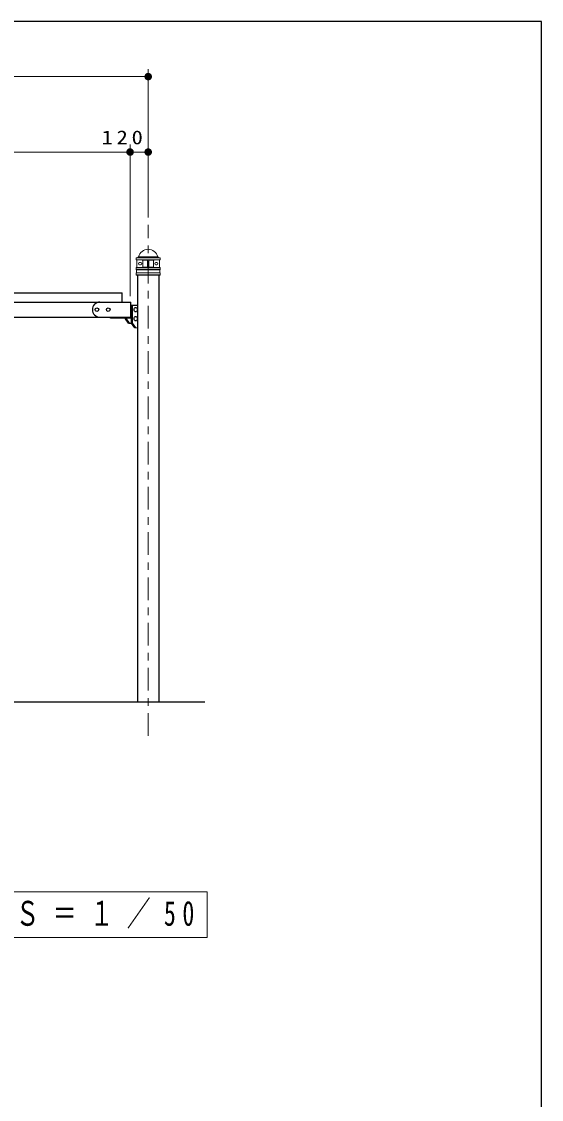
# Model space of a CAD drawing. Units: millimetres on the paper, scale 1:50. Extents: x -365 to 12, y -40 to 257.
# Drawn here: x -68.9 to 0, y 114.1 to 257 of the extents above; entities that cross this region are included whole.
import ezdxf

# ---------------------------------------------------------------- set-up
doc = ezdxf.new("R2010")
doc.units = ezdxf.units.MM
doc.linetypes.add('USER2', pattern=[6, 3, -1, 1, -1])
doc.layers.add('1_50', color=7, linetype='Continuous', lineweight=25)
doc.layers.add('99', color=7, linetype='Continuous', lineweight=13)
doc.styles.add('ＭＳ ゴシック', font='')
doc.styles.get('ＭＳ ゴシック').set_extended_font_data('MS Gothic')

# ---------------------------------------------------------------- blocks, each defined once
blk = doc.blocks.new('filled_dot')
at = {"color": 0, "linetype": 'Continuous', "lineweight": -2, "const_width": 1.25}
blk.add_lwpolyline([(-0.625, 0, 1), (0.625, 0, 1)], format="xyb", close=True, dxfattribs=at)

msp = doc.modelspace()

# ---------------------------------------------------------------- linework, layer by layer
at = {"layer": '1_50', "lineweight": 13}
for p, q in [((-52.107, 231.028), (-52.107, 250.697)), ((-116.907, 249.697), (-52.107, 249.697)), ((-54.507, 220.606), (-54.507, 240.697)), ((-114.507, 239.697), (-54.507, 239.697)), ((-58.428, 239.697), (-52.107, 239.697)), ((-53.687, 225.666), (-53.667, 225.686)), ((-53.687, 225.666), (-53.687, 225.406)), ((-53.687, 225.666), (-50.527, 225.666)), ((-53.687, 225.406), (-50.527, 225.406)), ((-53.687, 225.406), (-53.667, 225.386)), ((-53.647, 224.386), (-53.687, 224.346)), ((-53.667, 225.686), (-50.547, 225.686)), ((-53.667, 225.386), (-52.845, 225.35)), ((-53.667, 225.386), (-50.547, 225.386)), ((-53.647, 224.386), (-52.845, 224.421)), ((-53.647, 224.386), (-50.567, 224.386)), ((-53.607, 225.382), (-53.607, 224.39)), ((-53.505, 225.686), (-53.387, 225.804)), ((-53.387, 225.804), (-50.827, 225.804)), ((-53.257, 225.036), (-53.117, 225.036)), ((-53.257, 224.736), (-53.117, 224.736)), ((-52.807, 225.348), (-52.177, 225.348)), ((-52.807, 225.31), (-52.807, 224.461)), ((-52.807, 224.422), (-52.177, 224.422)), ((-52.177, 225.346), (-52.177, 224.426)), ((-51.407, 225.348), (-52.037, 225.348)), ((-52.037, 225.346), (-52.037, 224.426)), ((-51.407, 224.422), (-52.037, 224.422)), ((-51.407, 225.31), (-51.407, 224.461)), ((-50.547, 225.386), (-51.368, 225.35)), ((-50.567, 224.386), (-51.368, 224.421)), ((-50.957, 225.036), (-51.097, 225.036)), ((-50.957, 224.736), (-51.097, 224.736)), ((-50.709, 225.686), (-50.827, 225.804)), ((-50.607, 225.382), (-50.607, 224.39)), ((-50.567, 224.386), (-50.527, 224.346)), ((-50.547, 225.686), (-50.527, 225.666)), ((-50.547, 225.386), (-50.527, 225.406)), ((-50.527, 225.666), (-50.527, 225.406)), ((-53.687, 224.346), (-50.527, 224.346)), ((-53.687, 224.346), (-53.687, 224.106)), ((-53.687, 224.106), (-50.527, 224.106)), ((-53.687, 224.106), (-53.667, 224.086)), ((-53.667, 223.686), (-53.687, 223.666)), ((-53.687, 223.666), (-50.527, 223.666)), ((-53.687, 223.666), (-53.687, 223.426)), ((-53.687, 223.426), (-50.527, 223.426)), ((-53.687, 223.426), (-53.647, 223.386)), ((-53.667, 224.086), (-50.547, 224.086)), ((-53.667, 224.086), (-53.667, 223.686)), ((-53.667, 223.686), (-50.547, 223.686)), ((-53.647, 223.386), (-50.567, 223.386)), ((-50.527, 223.426), (-50.567, 223.386)), ((-50.527, 224.106), (-50.547, 224.086)), ((-50.547, 224.086), (-50.547, 223.686)), ((-50.547, 223.686), (-50.527, 223.666)), ((-50.527, 224.346), (-50.527, 224.106)), ((-50.527, 223.666), (-50.527, 223.426)), ((-53.877, 216.404), (-53.505, 216.404)), ((-44.301, 141.593), (-89.357, 141.593)), ((-44.301, 135.537), (-44.301, 141.593)), ((-89.357, 135.537), (-44.301, 135.537))]:
    msp.add_line(p, q, dxfattribs=at)
at = {"layer": '1_50', "linetype": 'USER2', "lineweight": 13}
msp.add_line((-52.107, 162.29), (-52.107, 230.028), dxfattribs=at)
at = {"layer": '1_50', "color": 3}
for p, q in [((-53.505, 223.386), (-53.505, 166.804)), ((-50.709, 223.386), (-50.709, 166.804)), ((-113.447, 221.034), (-55.567, 221.034)), ((-55.567, 219.804), (-55.567, 221.034)), ((-84.507, 219.804), (-58.507, 219.804)), ((-58.507, 219.804), (-54.387, 219.804)), ((-54.387, 217.684), (-54.387, 219.804)), ((-54.387, 219.404), (-53.505, 219.404)), ((-54.301, 217.004), (-54.301, 219.404)), ((-54.174, 217.004), (-54.174, 219.404)), ((-84.507, 217.804), (-58.507, 217.804)), ((-58.507, 217.804), (-54.387, 217.804)), ((-57.107, 217.684), (-57.107, 217.804)), ((-54.387, 217.684), (-57.107, 217.684)), ((-55.122, 217.604), (-55.122, 217.684)), ((-54.697, 217.004), (-55.122, 217.604)), ((-55.122, 217.604), (-54.994, 217.604)), ((-54.994, 217.604), (-54.994, 217.684)), ((-54.57, 217.004), (-54.994, 217.604)), ((-54.697, 217.004), (-54.174, 217.004)), ((-53.877, 216.404), (-54.301, 217.004)), ((-53.75, 216.404), (-54.174, 217.004)), ((-115.509, 166.804), (-44.614, 166.804))]:
    msp.add_line(p, q, dxfattribs=at)
for centre in [(-58.907, 218.804), (-57.407, 218.804)]:
    msp.add_circle(centre, 0.24, dxfattribs=at)
at = {"layer": '1_50', "lineweight": 13}
for centre, radius, start, end in [((-52.107, 225.484), 1.319, 14.00253, 165.99746), ((-53.257, 224.886), 0.15, 90, 270), ((-53.117, 224.886), 0.15, 270, 90), ((-52.847, 225.31), 0.04, 0, 87.5), ((-52.847, 224.461), 0.04, 272.5, 0), ((-52.217, 225.346), 0.04, 0, 90), ((-52.217, 224.426), 0.04, 270, 0), ((-51.997, 225.346), 0.04, 90, 180), ((-51.997, 224.426), 0.04, 180, 270), ((-51.367, 225.31), 0.04, 92.5, 180), ((-51.367, 224.461), 0.04, 180, 267.5), ((-51.097, 224.886), 0.15, 90, 270), ((-50.957, 224.886), 0.15, 270, 90)]:
    msp.add_arc(centre, radius, start, end, dxfattribs=at)
at = {"layer": '1_50', "color": 3}
msp.add_arc((-58.507, 218.804), 1, 90, 270, dxfattribs=at)
for centre in [(-53.75, 218.804), (-53.75, 217.604)]:
    msp.add_ellipse(centre, major_axis=(0, 0.3), ratio=0.707107, dxfattribs=at)
at = {"layer": '99', "color": 20, "lineweight": 25}
for p, q in [((0, 257), (-365, 257)), ((0, 0), (0, 257))]:
    msp.add_line(p, q, dxfattribs=at)

# ---------------------------------------------------------------- block references
at = {"layer": '1_50', "lineweight": 13, "xscale": 0.4, "yscale": 0.4, "rotation": 180}
for p in [(-52.107, 249.697), (-54.507, 239.697), (-52.107, 239.697)]:
    msp.add_blockref('filled_dot', p, dxfattribs=at)
at = {"layer": '1_50', "lineweight": 13, "xscale": 0.4, "yscale": 0.4}
msp.add_blockref('filled_dot', (-54.507, 239.697), dxfattribs=at)

# ---------------------------------------------------------------- texts
at = {"layer": '1_50', "style": 'ＭＳ ゴシック'}
for s, insert, char_height, attachment_point in [('\\T1.33;\\W1.2;120', (-55.303, 240.697), 1.833, 8), ('\\T1.56;\\W0.7;側面図\u3000Ｓ＝１／50', (-89.329, 138.565), 3.299, 4)]:
    msp.add_mtext(s, dxfattribs=dict(at, insert=insert, char_height=char_height, attachment_point=attachment_point))

doc.saveas('drawing.dxf')
